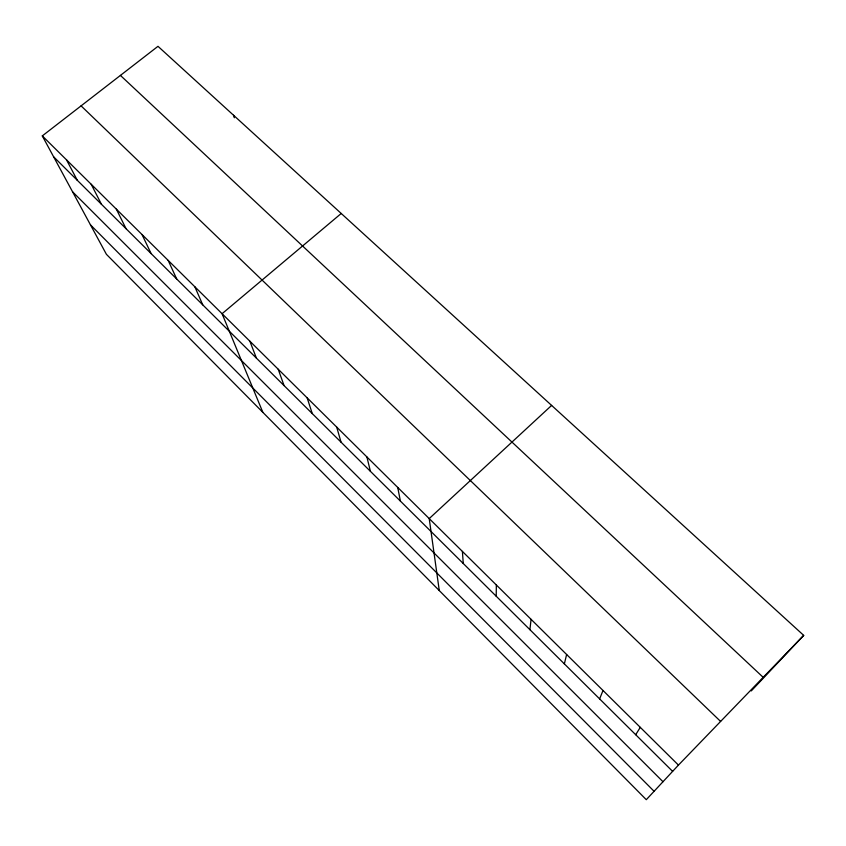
<?xml version="1.0" encoding="UTF-8"?>
<svg xmlns="http://www.w3.org/2000/svg" width="846" height="846" viewBox="0 0 846 846"><rect width="100%" height="100%" fill="white"/><g stroke="black" fill="none" stroke-linecap="round" stroke-linejoin="round"><path stroke-width="1.27" d="M496.211 596.219L496.348 584.988M529.903 629.678L531.077 619.335M564.367 663.888L566.63 654.497M599.624 698.891L603.018 690.484M635.695 734.709L640.285 727.349M803.7 635.378L678.45 765.101L646.291 799.682L106.416 254.318L42.3 135.899L157.991 46.319L803.7 635.378L751.269 690.918M551.624 405.414L429.218 518.587L439.275 590.561M341.224 213.478L222.075 313.707L262.852 412.34M120.418 75.41L763.187 677.339M81.089 105.866L720.612 721.437M42.3 135.899L678.45 765.101M53.594 156.764L672.623 771.372M72.555 191.788L662.989 781.725M90.448 224.835L654.085 791.296M66.517 159.852L77.303 180.304M91.188 184.259L101.446 204.277M116.346 209.142L126.054 228.706M142.001 234.511L151.127 253.61M168.164 260.388L176.687 278.979M194.844 286.783L202.744 304.856M249.856 341.181L256.412 358.133M278.207 369.226L284.055 385.586M307.151 397.853L312.259 413.578M233.538 115.236L234.31 117.763M336.697 427.082L341.033 442.151M366.889 456.935L370.411 471.317M397.715 487.433L400.401 501.096M462.402 551.412L463.259 563.51"/></g></svg>
